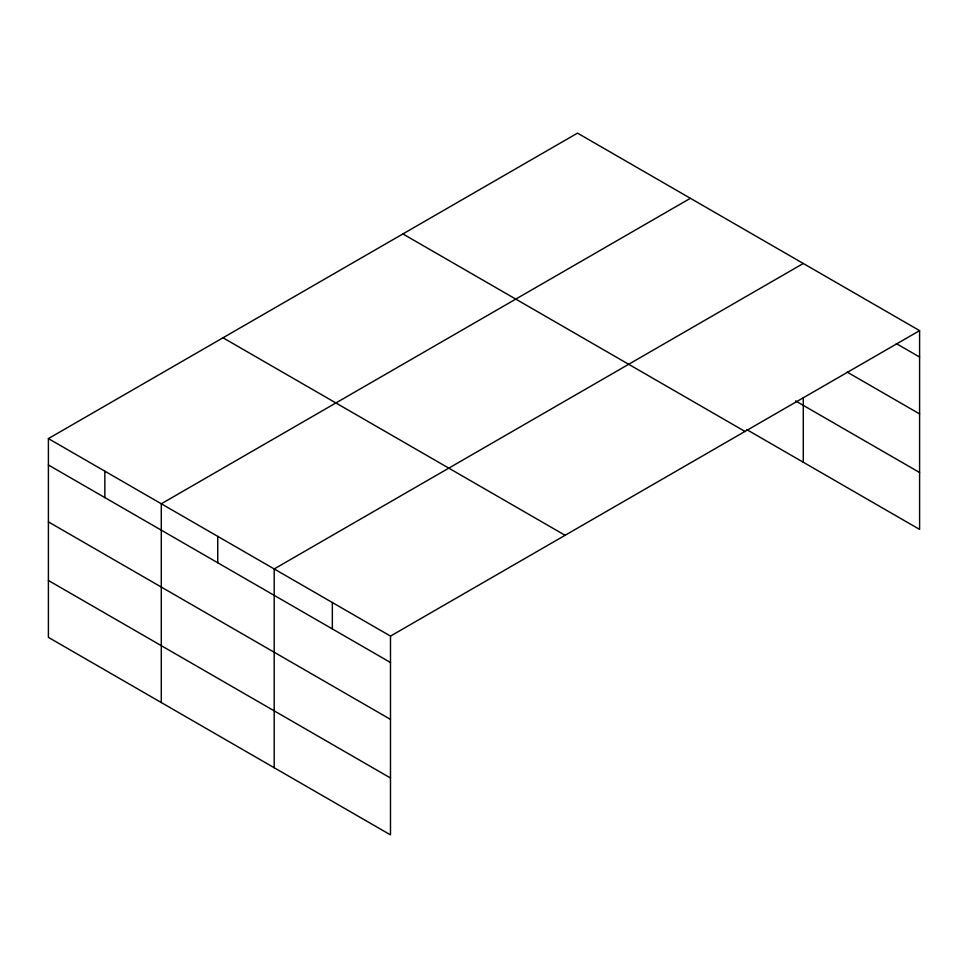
<?xml version="1.0" encoding="UTF-8"?>
<svg xmlns="http://www.w3.org/2000/svg" width="968" height="968" viewBox="0 0 968 968"><rect width="100%" height="100%" fill="white"/><g stroke="black" fill="none" stroke-linecap="round" stroke-linejoin="round"><path stroke-width="1.45" d="M48.4 438.589L390.491 636.097L390.491 834.876L48.4 637.367L48.4 438.589L577.509 133.124L919.6 330.632L919.6 529.411L746.836 429.659M690.39 198.295L161.293 503.771L161.293 702.55M803.283 263.478L274.186 568.954L274.186 767.733M390.491 636.097L919.6 330.632M896.332 343.592L919.6 357.023M847.23 372.123L919.6 413.917M795.587 400.921L919.6 472.517M402.894 233.929L744.997 431.438M223.003 337.784L565.106 535.292M48.4 464.991L390.491 662.499M48.4 521.885L390.491 719.381M48.4 580.485L390.491 777.994M803.283 397.86L803.283 462.256M332.339 602.519L332.339 628.922M217.739 536.357L217.739 562.759M104.847 471.186L104.847 497.588"/></g></svg>
